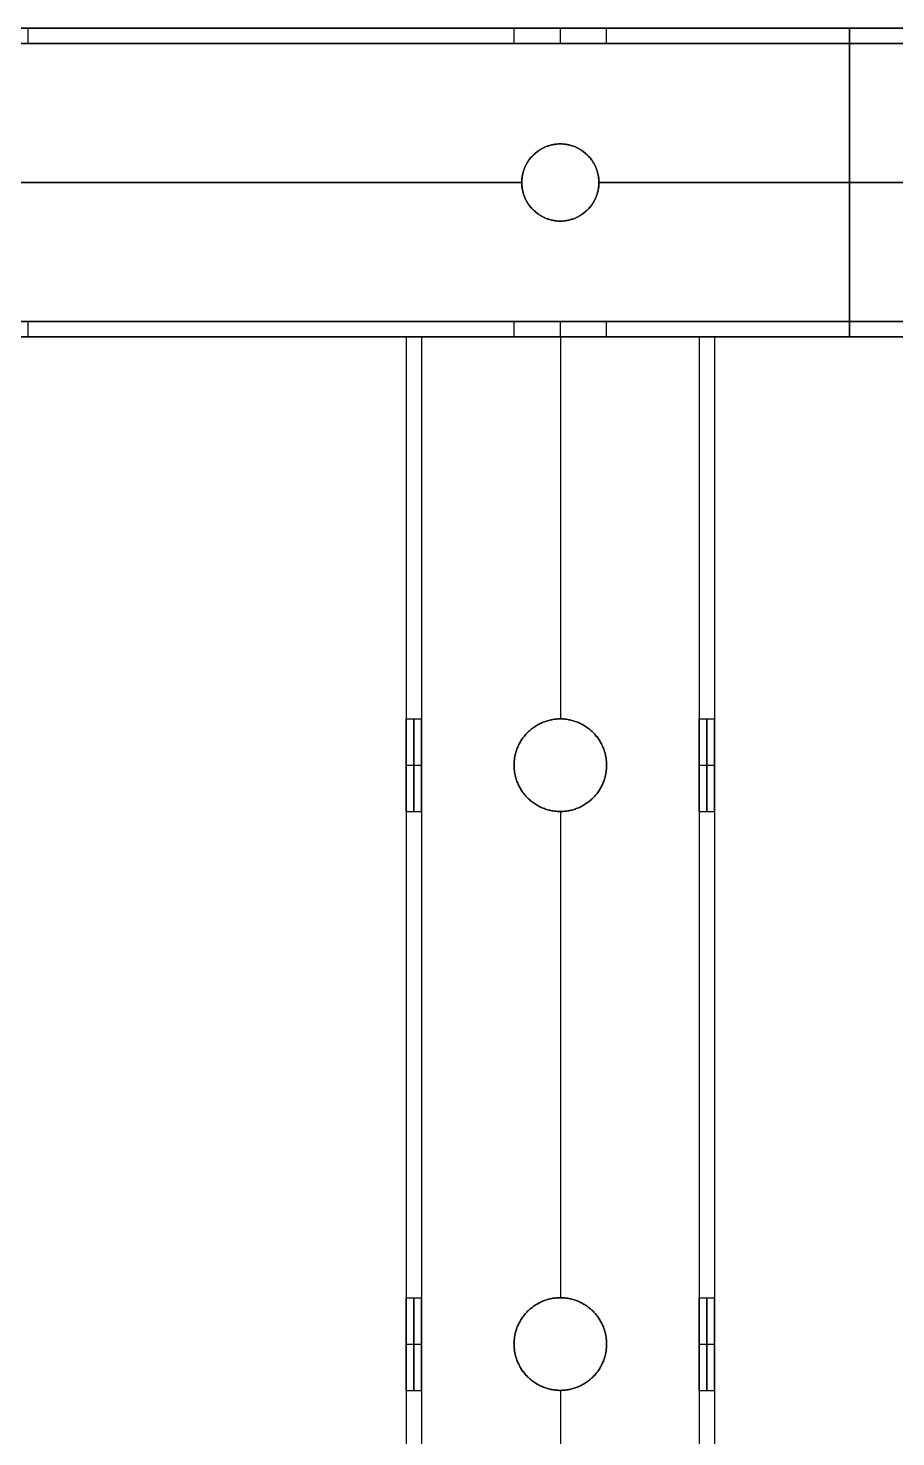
# Model space of a CAD drawing. Header units: millimetres. Extents: x -5956 to -4640, y -5088 to -3772.
# Drawn here: x -5404.6 to -5292.1, y -3954.4 to -3771.9 of the extents above; entities that cross this region are included whole.
import ezdxf

# ---------------------------------------------------------------- set-up
doc = ezdxf.new("R2010")
doc.units = ezdxf.units.MM
doc.header["$MEASUREMENT"] = 0
doc.layers.add('staal', color=5, linetype='Continuous', true_color=0x0000ff)

msp = doc.modelspace()

# ---------------------------------------------------------------- linework, layer by layer
at = {"layer": 'staal'}
for p, q in [((-5404.61, -3773.89, -404.81), (-5404.61, -3771.89, -404.81)), ((-5341.61, -3773.89, 1641.01), (-5341.61, -3771.89, 1641.01)), ((-5341.61, -3773.89, -404.81), (-5341.61, -3771.89, -404.81)), ((-5335.61, -3773.89, 1647.01), (-5335.61, -3771.89, 1647.01)), ((-5335.61, -3773.89, 1635.01), (-5335.61, -3771.89, 1635.01)), ((-5335.61, -3773.89, -398.81), (-5335.61, -3771.89, -398.81)), ((-5335.61, -3773.89, -410.81), (-5335.61, -3771.89, -410.81)), ((-5329.61, -3773.89, 1641.01), (-5329.61, -3771.89, 1641.01)), ((-5329.61, -3773.89, -404.81), (-5329.61, -3771.89, -404.81)), ((-5335.61, -3786.89, 1659.01), (-5335.61, -3786.89, 1661.01)), ((-5335.61, -3786.89, 1621.01), (-5335.61, -3786.89, 1623.01)), ((-5335.61, -3786.89, -386.81), (-5335.61, -3786.89, -384.81)), ((-5335.61, -3786.89, -424.81), (-5335.61, -3786.89, -422.81)), ((-5340.61, -3791.89, 1659.01), (-5340.61, -3791.89, 1661.01)), ((-5340.61, -3791.89, 1621.01), (-5340.61, -3791.89, 1623.01)), ((-5340.61, -3791.89, -386.81), (-5340.61, -3791.89, -384.81)), ((-5340.61, -3791.89, -424.81), (-5340.61, -3791.89, -422.81)), ((-5330.61, -3791.89, 1659.01), (-5330.61, -3791.89, 1661.01)), ((-5330.61, -3791.89, 1621.01), (-5330.61, -3791.89, 1623.01)), ((-5330.61, -3791.89, -386.81), (-5330.61, -3791.89, -384.81)), ((-5330.61, -3791.89, -424.81), (-5330.61, -3791.89, -422.81)), ((-5335.61, -3796.89, 1621.01), (-5335.61, -3796.89, 1623.01)), ((-5335.61, -3796.89, 1659.01), (-5335.61, -3796.89, 1661.01)), ((-5335.61, -3796.89, -424.81), (-5335.61, -3796.89, -422.81)), ((-5335.61, -3796.89, -386.81), (-5335.61, -3796.89, -384.81)), ((-5404.61, -3811.89, -404.81), (-5404.61, -3809.89, -404.81)), ((-5341.61, -3811.89, 1641.01), (-5341.61, -3809.89, 1641.01)), ((-5341.61, -3811.89, -404.81), (-5341.61, -3809.89, -404.81)), ((-5335.61, -3811.89, 1647.01), (-5335.61, -3809.89, 1647.01)), ((-5335.61, -3811.89, 1635.01), (-5335.61, -3809.89, 1635.01)), ((-5335.61, -3811.89, -398.81), (-5335.61, -3809.89, -398.81)), ((-5335.61, -3811.89, -410.81), (-5335.61, -3809.89, -410.81)), ((-5329.61, -3811.89, 1641.01), (-5329.61, -3809.89, 1641.01)), ((-5329.61, -3811.89, -404.81), (-5329.61, -3809.89, -404.81)), ((-5355.61, -3811.89, -404.81), (-5353.61, -3811.89, -404.81)), ((-5335.61, -3811.89, -384.81), (-5335.61, -3811.89, -386.81)), ((-5335.61, -3811.89, -422.81), (-5335.61, -3811.89, -424.81)), ((-5317.61, -3811.89, -404.81), (-5315.61, -3811.89, -404.81)), ((-5355.61, -3861.39, -404.81), (-5353.61, -3861.39, -404.81)), ((-5335.61, -3861.39, -422.81), (-5335.61, -3861.39, -424.81)), ((-5335.61, -3861.39, -384.81), (-5335.61, -3861.39, -386.81)), ((-5317.61, -3861.39, -404.81), (-5315.61, -3861.39, -404.81)), ((-5355.61, -3867.39, -398.81), (-5353.61, -3867.39, -398.81)), ((-5355.61, -3867.39, -410.81), (-5353.61, -3867.39, -410.81)), ((-5341.61, -3867.39, -422.81), (-5341.61, -3867.39, -424.81)), ((-5341.61, -3867.39, -384.81), (-5341.61, -3867.39, -386.81)), ((-5329.61, -3867.39, -422.81), (-5329.61, -3867.39, -424.81)), ((-5329.61, -3867.39, -384.81), (-5329.61, -3867.39, -386.81)), ((-5317.61, -3867.39, -398.81), (-5315.61, -3867.39, -398.81)), ((-5317.61, -3867.39, -410.81), (-5315.61, -3867.39, -410.81)), ((-5355.61, -3873.39, -404.81), (-5353.61, -3873.39, -404.81)), ((-5335.61, -3873.39, -422.81), (-5335.61, -3873.39, -424.81)), ((-5335.61, -3873.39, -384.81), (-5335.61, -3873.39, -386.81)), ((-5317.61, -3873.39, -404.81), (-5315.61, -3873.39, -404.81)), ((-5355.61, -3936.39, -404.81), (-5353.61, -3936.39, -404.81)), ((-5335.61, -3936.39, -422.81), (-5335.61, -3936.39, -424.81)), ((-5335.61, -3936.39, -384.81), (-5335.61, -3936.39, -386.81)), ((-5317.61, -3936.39, -404.81), (-5315.61, -3936.39, -404.81)), ((-5355.61, -3942.39, -398.81), (-5353.61, -3942.39, -398.81)), ((-5355.61, -3942.39, -410.81), (-5353.61, -3942.39, -410.81)), ((-5341.61, -3942.39, -422.81), (-5341.61, -3942.39, -424.81)), ((-5341.61, -3942.39, -384.81), (-5341.61, -3942.39, -386.81)), ((-5329.61, -3942.39, -422.81), (-5329.61, -3942.39, -424.81)), ((-5329.61, -3942.39, -384.81), (-5329.61, -3942.39, -386.81)), ((-5317.61, -3942.39, -398.81), (-5315.61, -3942.39, -398.81)), ((-5317.61, -3942.39, -410.81), (-5315.61, -3942.39, -410.81)), ((-5355.61, -3948.39, -404.81), (-5353.61, -3948.39, -404.81)), ((-5335.61, -3948.39, -422.81), (-5335.61, -3948.39, -424.81)), ((-5335.61, -3948.39, -384.81), (-5335.61, -3948.39, -386.81)), ((-5317.61, -3948.39, -404.81), (-5315.61, -3948.39, -404.81))]:
    msp.add_line(p, q, dxfattribs=at)
for points in [[(-4640.11, -5087.89), (-5956.11, -5087.89), (-5956.11, -3771.89), (-4640.11, -3771.89)], [(-4680.11, -5047.89), (-5916.11, -5047.89), (-5916.11, -3811.89), (-4680.11, -3811.89)]]:
    msp.add_lwpolyline(points, close=True, dxfattribs=at)
for centre in [(-5335.61, -3791.89, 1621.01), (-5335.61, -3791.89, 1660.01), (-5335.61, -3791.89, 1622.01), (-5335.61, -3791.89, -424.81), (-5335.61, -3791.89, -385.81), (-5335.61, -3791.89, -423.81)]:
    msp.add_circle(centre, 5, dxfattribs=at)
for points in [[(-4640.11, -3771.89, 1621.01), (-5298.11, -3771.89, 1621.01), (-5956.11, -3771.89, 1621.01)], [(-4640.11, -3771.89, 1661.01), (-5298.11, -3771.89, 1661.01), (-5956.11, -3771.89, 1661.01)], [(-5956.11, -3771.89, -424.81), (-5298.11, -3771.89, -424.81), (-4640.11, -3771.89, -424.81)], [(-5956.11, -3771.89, -384.81), (-5298.11, -3771.89, -384.81), (-4640.11, -3771.89, -384.81)], [(-5341.61, -3771.89, 1641.01), (-5373.11, -3771.89, 1641.01), (-5404.61, -3771.89, 1641.01)], [(-5404.61, -3771.89, -404.81), (-5373.11, -3771.89, -404.81), (-5341.61, -3771.89, -404.81)], [(-5266.61, -3771.89, 1641.01), (-5298.11, -3771.89, 1641.01), (-5329.61, -3771.89, 1641.01)], [(-5329.61, -3771.89, -404.81), (-5298.11, -3771.89, -404.81), (-5266.61, -3771.89, -404.81)], [(-5298.11, -3811.89, 1661.01), (-5298.11, -3791.89, 1661.01), (-5298.11, -3771.89, 1661.01)], [(-5298.11, -3771.89, 1661.01), (-5298.11, -3771.89, 1641.01), (-5298.11, -3771.89, 1621.01)], [(-5298.11, -3771.89, 1621.01), (-5298.11, -3791.89, 1621.01), (-5298.11, -3811.89, 1621.01)], [(-5298.11, -3811.89, -384.81), (-5298.11, -3791.89, -384.81), (-5298.11, -3771.89, -384.81)], [(-5298.11, -3771.89, -384.81), (-5298.11, -3771.89, -404.81), (-5298.11, -3771.89, -424.81)], [(-5298.11, -3771.89, -424.81), (-5298.11, -3791.89, -424.81), (-5298.11, -3811.89, -424.81)], [(-4642.11, -3773.89, 1659.01), (-5298.11, -3773.89, 1659.01), (-5954.11, -3773.89, 1659.01)], [(-4642.11, -3773.89, 1623.01), (-5298.11, -3773.89, 1623.01), (-5954.11, -3773.89, 1623.01)], [(-5954.11, -3773.89, -386.81), (-5298.11, -3773.89, -386.81), (-4642.11, -3773.89, -386.81)], [(-5954.11, -3773.89, -422.81), (-5298.11, -3773.89, -422.81), (-4642.11, -3773.89, -422.81)], [(-5341.61, -3773.89, 1641.01), (-5373.11, -3773.89, 1641.01), (-5404.61, -3773.89, 1641.01)], [(-5404.61, -3773.89, -404.81), (-5373.11, -3773.89, -404.81), (-5341.61, -3773.89, -404.81)], [(-5266.61, -3773.89, 1641.01), (-5298.11, -3773.89, 1641.01), (-5329.61, -3773.89, 1641.01)], [(-5329.61, -3773.89, -404.81), (-5298.11, -3773.89, -404.81), (-5266.61, -3773.89, -404.81)], [(-5298.11, -3773.89, 1623.01), (-5298.11, -3773.89, 1641.01), (-5298.11, -3773.89, 1659.01)], [(-5298.11, -3773.89, 1659.01), (-5298.11, -3791.89, 1659.01), (-5298.11, -3809.89, 1659.01)], [(-5298.11, -3809.89, 1623.01), (-5298.11, -3791.89, 1623.01), (-5298.11, -3773.89, 1623.01)], [(-5298.11, -3773.89, -422.81), (-5298.11, -3773.89, -404.81), (-5298.11, -3773.89, -386.81)], [(-5298.11, -3773.89, -386.81), (-5298.11, -3791.89, -386.81), (-5298.11, -3809.89, -386.81)], [(-5298.11, -3809.89, -422.81), (-5298.11, -3791.89, -422.81), (-5298.11, -3773.89, -422.81)], [(-5340.61, -3791.89, 1661.01), (-5373.11, -3791.89, 1661.01), (-5405.61, -3791.89, 1661.01)], [(-5340.61, -3791.89, 1659.01), (-5373.11, -3791.89, 1659.01), (-5405.61, -3791.89, 1659.01)], [(-5340.61, -3791.89, 1623.01), (-5373.11, -3791.89, 1623.01), (-5405.61, -3791.89, 1623.01)], [(-5340.61, -3791.89, 1621.01), (-5373.11, -3791.89, 1621.01), (-5405.61, -3791.89, 1621.01)], [(-5405.61, -3791.89, -384.81), (-5373.11, -3791.89, -384.81), (-5340.61, -3791.89, -384.81)], [(-5405.61, -3791.89, -386.81), (-5373.11, -3791.89, -386.81), (-5340.61, -3791.89, -386.81)], [(-5405.61, -3791.89, -422.81), (-5373.11, -3791.89, -422.81), (-5340.61, -3791.89, -422.81)], [(-5405.61, -3791.89, -424.81), (-5373.11, -3791.89, -424.81), (-5340.61, -3791.89, -424.81)], [(-5265.61, -3791.89, 1661.01), (-5298.11, -3791.89, 1661.01), (-5330.61, -3791.89, 1661.01)], [(-5265.61, -3791.89, 1659.01), (-5298.11, -3791.89, 1659.01), (-5330.61, -3791.89, 1659.01)], [(-5265.61, -3791.89, 1623.01), (-5298.11, -3791.89, 1623.01), (-5330.61, -3791.89, 1623.01)], [(-5265.61, -3791.89, 1621.01), (-5298.11, -3791.89, 1621.01), (-5330.61, -3791.89, 1621.01)], [(-5330.61, -3791.89, -384.81), (-5298.11, -3791.89, -384.81), (-5265.61, -3791.89, -384.81)], [(-5330.61, -3791.89, -386.81), (-5298.11, -3791.89, -386.81), (-5265.61, -3791.89, -386.81)], [(-5330.61, -3791.89, -422.81), (-5298.11, -3791.89, -422.81), (-5265.61, -3791.89, -422.81)], [(-5330.61, -3791.89, -424.81), (-5298.11, -3791.89, -424.81), (-5265.61, -3791.89, -424.81)], [(-4678.11, -3809.89, 1659.01), (-5298.11, -3809.89, 1659.01), (-5918.11, -3809.89, 1659.01)], [(-4678.11, -3809.89, 1623.01), (-5298.11, -3809.89, 1623.01), (-5918.11, -3809.89, 1623.01)], [(-5918.11, -3809.89, -386.81), (-5298.11, -3809.89, -386.81), (-4678.11, -3809.89, -386.81)], [(-5918.11, -3809.89, -422.81), (-5298.11, -3809.89, -422.81), (-4678.11, -3809.89, -422.81)], [(-5341.61, -3809.89, 1641.01), (-5373.11, -3809.89, 1641.01), (-5404.61, -3809.89, 1641.01)], [(-5404.61, -3809.89, -404.81), (-5373.11, -3809.89, -404.81), (-5341.61, -3809.89, -404.81)], [(-5266.61, -3809.89, 1641.01), (-5298.11, -3809.89, 1641.01), (-5329.61, -3809.89, 1641.01)], [(-5329.61, -3809.89, -404.81), (-5298.11, -3809.89, -404.81), (-5266.61, -3809.89, -404.81)], [(-5298.11, -3809.89, 1659.01), (-5298.11, -3809.89, 1641.01), (-5298.11, -3809.89, 1623.01)], [(-5298.11, -3809.89, -386.81), (-5298.11, -3809.89, -404.81), (-5298.11, -3809.89, -422.81)], [(-4680.11, -3811.89, 1621.01), (-5298.11, -3811.89, 1621.01), (-5916.11, -3811.89, 1621.01)], [(-4680.11, -3811.89, 1661.01), (-5298.11, -3811.89, 1661.01), (-5916.11, -3811.89, 1661.01)], [(-5916.11, -3811.89, -424.81), (-5298.11, -3811.89, -424.81), (-4680.11, -3811.89, -424.81)], [(-5916.11, -3811.89, -384.81), (-5298.11, -3811.89, -384.81), (-4680.11, -3811.89, -384.81)], [(-5341.61, -3811.89, 1641.01), (-5373.11, -3811.89, 1641.01), (-5404.61, -3811.89, 1641.01)], [(-5404.61, -3811.89, -404.81), (-5373.11, -3811.89, -404.81), (-5341.61, -3811.89, -404.81)], [(-5355.61, -3811.89, -424.81), (-5335.61, -3811.89, -424.81), (-5315.61, -3811.89, -424.81)], [(-5355.61, -3811.89, -424.81), (-5355.61, -4129.64, -424.81), (-5355.61, -4447.39, -424.81)], [(-5315.61, -3811.89, -384.81), (-5335.61, -3811.89, -384.81), (-5355.61, -3811.89, -384.81)], [(-5355.61, -3811.89, -384.81), (-5355.61, -4129.64, -384.81), (-5355.61, -4447.39, -384.81)], [(-5355.61, -3811.89, -384.81), (-5355.61, -3811.89, -404.81), (-5355.61, -3811.89, -424.81)], [(-5355.61, -3811.89, -404.81), (-5355.61, -3836.64, -404.81), (-5355.61, -3861.39, -404.81)], [(-5317.61, -3811.89, -422.81), (-5335.61, -3811.89, -422.81), (-5353.61, -3811.89, -422.81)], [(-5353.61, -3811.89, -422.81), (-5353.61, -4129.64, -422.81), (-5353.61, -4447.39, -422.81)], [(-5353.61, -3811.89, -422.81), (-5353.61, -3811.89, -404.81), (-5353.61, -3811.89, -386.81)], [(-5353.61, -3811.89, -386.81), (-5353.61, -4129.64, -386.81), (-5353.61, -4447.39, -386.81)], [(-5353.61, -3811.89, -386.81), (-5335.61, -3811.89, -386.81), (-5317.61, -3811.89, -386.81)], [(-5353.61, -3811.89, -404.81), (-5353.61, -3836.64, -404.81), (-5353.61, -3861.39, -404.81)], [(-5335.61, -3811.89, -424.81), (-5335.61, -3836.64, -424.81), (-5335.61, -3861.39, -424.81)], [(-5335.61, -3811.89, -384.81), (-5335.61, -3836.64, -384.81), (-5335.61, -3861.39, -384.81)], [(-5335.61, -3811.89, -422.81), (-5335.61, -3836.64, -422.81), (-5335.61, -3861.39, -422.81)], [(-5335.61, -3811.89, -386.81), (-5335.61, -3836.64, -386.81), (-5335.61, -3861.39, -386.81)], [(-5266.61, -3811.89, 1641.01), (-5298.11, -3811.89, 1641.01), (-5329.61, -3811.89, 1641.01)], [(-5329.61, -3811.89, -404.81), (-5298.11, -3811.89, -404.81), (-5266.61, -3811.89, -404.81)], [(-5317.61, -3811.89, -386.81), (-5317.61, -3811.89, -404.81), (-5317.61, -3811.89, -422.81)], [(-5317.61, -3811.89, -422.81), (-5317.61, -4129.64, -422.81), (-5317.61, -4447.39, -422.81)], [(-5317.61, -3811.89, -386.81), (-5317.61, -4129.64, -386.81), (-5317.61, -4447.39, -386.81)], [(-5317.61, -3811.89, -404.81), (-5317.61, -3836.64, -404.81), (-5317.61, -3861.39, -404.81)], [(-5315.61, -3811.89, -424.81), (-5315.61, -4129.64, -424.81), (-5315.61, -4447.39, -424.81)], [(-5315.61, -3811.89, -424.81), (-5315.61, -3811.89, -404.81), (-5315.61, -3811.89, -384.81)], [(-5315.61, -3811.89, -384.81), (-5315.61, -4129.64, -384.81), (-5315.61, -4447.39, -384.81)], [(-5315.61, -3811.89, -404.81), (-5315.61, -3836.64, -404.81), (-5315.61, -3861.39, -404.81)], [(-5298.11, -3811.89, 1621.01), (-5298.11, -3811.89, 1641.01), (-5298.11, -3811.89, 1661.01)], [(-5298.11, -3811.89, -424.81), (-5298.11, -3811.89, -404.81), (-5298.11, -3811.89, -384.81)], [(-5355.61, -3873.39, -404.81), (-5355.61, -3904.89, -404.81), (-5355.61, -3936.39, -404.81)], [(-5353.61, -3873.39, -404.81), (-5353.61, -3904.89, -404.81), (-5353.61, -3936.39, -404.81)], [(-5335.61, -3873.39, -424.81), (-5335.61, -3904.89, -424.81), (-5335.61, -3936.39, -424.81)], [(-5335.61, -3873.39, -384.81), (-5335.61, -3904.89, -384.81), (-5335.61, -3936.39, -384.81)], [(-5335.61, -3873.39, -422.81), (-5335.61, -3904.89, -422.81), (-5335.61, -3936.39, -422.81)], [(-5335.61, -3873.39, -386.81), (-5335.61, -3904.89, -386.81), (-5335.61, -3936.39, -386.81)], [(-5317.61, -3873.39, -404.81), (-5317.61, -3904.89, -404.81), (-5317.61, -3936.39, -404.81)], [(-5315.61, -3873.39, -404.81), (-5315.61, -3904.89, -404.81), (-5315.61, -3936.39, -404.81)], [(-5355.61, -3948.39, -404.81), (-5355.61, -3979.89, -404.81), (-5355.61, -4011.39, -404.81)], [(-5353.61, -3948.39, -404.81), (-5353.61, -3979.89, -404.81), (-5353.61, -4011.39, -404.81)], [(-5335.61, -3948.39, -424.81), (-5335.61, -3979.89, -424.81), (-5335.61, -4011.39, -424.81)], [(-5335.61, -3948.39, -384.81), (-5335.61, -3979.89, -384.81), (-5335.61, -4011.39, -384.81)], [(-5335.61, -3948.39, -422.81), (-5335.61, -3979.89, -422.81), (-5335.61, -4011.39, -422.81)], [(-5335.61, -3948.39, -386.81), (-5335.61, -3979.89, -386.81), (-5335.61, -4011.39, -386.81)], [(-5317.61, -3948.39, -404.81), (-5317.61, -3979.89, -404.81), (-5317.61, -4011.39, -404.81)], [(-5315.61, -3948.39, -404.81), (-5315.61, -3979.89, -404.81), (-5315.61, -4011.39, -404.81)]]:
    msp.add_open_spline(points, degree=2, dxfattribs=at)
for points, weights, knots in [([(-5410.61, -3771.89, -398.81), (-5404.61, -3771.89, -398.81), (-5404.61, -3771.89, -404.81), (-5404.61, -3771.89, -410.81), (-5410.61, -3771.89, -410.81), (-5416.61, -3771.89, -410.81), (-5416.61, -3771.89, -404.81), (-5416.61, -3771.89, -398.81), (-5410.61, -3771.89, -398.81)], [1, 0.707106781187, 1, 0.707106781187, 1, 0.707106781187, 1, 0.707106781187, 1], [-31.415927, -31.415927, -31.415927, -23.561945, -23.561945, -15.707963, -15.707963, -7.853982, -7.853982, 0, 0, 0]), ([(-5335.61, -3771.89, 1647.01), (-5341.61, -3771.89, 1647.01), (-5341.61, -3771.89, 1641.01), (-5341.61, -3771.89, 1635.01), (-5335.61, -3771.89, 1635.01), (-5329.61, -3771.89, 1635.01), (-5329.61, -3771.89, 1641.01), (-5329.61, -3771.89, 1647.01), (-5335.61, -3771.89, 1647.01)], [1, 0.707106781187, 1, 0.707106781187, 1, 0.707106781187, 1, 0.707106781187, 1], [-31.415927, -31.415927, -31.415927, -23.561945, -23.561945, -15.707963, -15.707963, -7.853982, -7.853982, 0, 0, 0]), ([(-5335.61, -3771.89, -398.81), (-5329.61, -3771.89, -398.81), (-5329.61, -3771.89, -404.81), (-5329.61, -3771.89, -410.81), (-5335.61, -3771.89, -410.81), (-5341.61, -3771.89, -410.81), (-5341.61, -3771.89, -404.81), (-5341.61, -3771.89, -398.81), (-5335.61, -3771.89, -398.81)], [1, 0.707106781187, 1, 0.707106781187, 1, 0.707106781187, 1, 0.707106781187, 1], [-31.415927, -31.415927, -31.415927, -23.561945, -23.561945, -15.707963, -15.707963, -7.853982, -7.853982, 0, 0, 0]), ([(-5410.61, -3773.89, -398.81), (-5416.61, -3773.89, -398.81), (-5416.61, -3773.89, -404.81), (-5416.61, -3773.89, -410.81), (-5410.61, -3773.89, -410.81), (-5404.61, -3773.89, -410.81), (-5404.61, -3773.89, -404.81), (-5404.61, -3773.89, -398.81), (-5410.61, -3773.89, -398.81)], [1, 0.707106781187, 1, 0.707106781187, 1, 0.707106781187, 1, 0.707106781187, 1], [0, 0, 0, 7.853982, 7.853982, 15.707963, 15.707963, 23.561945, 23.561945, 31.415927, 31.415927, 31.415927]), ([(-5335.61, -3773.89, 1647.01), (-5329.61, -3773.89, 1647.01), (-5329.61, -3773.89, 1641.01), (-5329.61, -3773.89, 1635.01), (-5335.61, -3773.89, 1635.01), (-5341.61, -3773.89, 1635.01), (-5341.61, -3773.89, 1641.01), (-5341.61, -3773.89, 1647.01), (-5335.61, -3773.89, 1647.01)], [1, 0.707106781187, 1, 0.707106781187, 1, 0.707106781187, 1, 0.707106781187, 1], [0, 0, 0, 7.853982, 7.853982, 15.707963, 15.707963, 23.561945, 23.561945, 31.415927, 31.415927, 31.415927]), ([(-5335.61, -3773.89, -398.81), (-5341.61, -3773.89, -398.81), (-5341.61, -3773.89, -404.81), (-5341.61, -3773.89, -410.81), (-5335.61, -3773.89, -410.81), (-5329.61, -3773.89, -410.81), (-5329.61, -3773.89, -404.81), (-5329.61, -3773.89, -398.81), (-5335.61, -3773.89, -398.81)], [1, 0.707106781187, 1, 0.707106781187, 1, 0.707106781187, 1, 0.707106781187, 1], [0, 0, 0, 7.853982, 7.853982, 15.707963, 15.707963, 23.561945, 23.561945, 31.415927, 31.415927, 31.415927]), ([(-5335.61, -3796.89, 1661.01), (-5340.61, -3796.89, 1661.01), (-5340.61, -3791.89, 1661.01), (-5340.61, -3786.89, 1661.01), (-5335.61, -3786.89, 1661.01), (-5330.61, -3786.89, 1661.01), (-5330.61, -3791.89, 1661.01), (-5330.61, -3796.89, 1661.01), (-5335.61, -3796.89, 1661.01)], [1, 0.707106781187, 1, 0.707106781187, 1, 0.707106781187, 1, 0.707106781187, 1], [-31.415927, -31.415927, -31.415927, -23.561945, -23.561945, -15.707963, -15.707963, -7.853982, -7.853982, 0, 0, 0]), ([(-5335.61, -3796.89, 1659.01), (-5330.61, -3796.89, 1659.01), (-5330.61, -3791.89, 1659.01), (-5330.61, -3786.89, 1659.01), (-5335.61, -3786.89, 1659.01), (-5340.61, -3786.89, 1659.01), (-5340.61, -3791.89, 1659.01), (-5340.61, -3796.89, 1659.01), (-5335.61, -3796.89, 1659.01)], [1, 0.707106781187, 1, 0.707106781187, 1, 0.707106781187, 1, 0.707106781187, 1], [0, 0, 0, 7.853982, 7.853982, 15.707963, 15.707963, 23.561945, 23.561945, 31.415927, 31.415927, 31.415927]), ([(-5335.61, -3796.89, 1623.01), (-5340.61, -3796.89, 1623.01), (-5340.61, -3791.89, 1623.01), (-5340.61, -3786.89, 1623.01), (-5335.61, -3786.89, 1623.01), (-5330.61, -3786.89, 1623.01), (-5330.61, -3791.89, 1623.01), (-5330.61, -3796.89, 1623.01), (-5335.61, -3796.89, 1623.01)], [1, 0.707106781187, 1, 0.707106781187, 1, 0.707106781187, 1, 0.707106781187, 1], [-31.415927, -31.415927, -31.415927, -23.561945, -23.561945, -15.707963, -15.707963, -7.853982, -7.853982, 0, 0, 0]), ([(-5335.61, -3796.89, -384.81), (-5330.61, -3796.89, -384.81), (-5330.61, -3791.89, -384.81), (-5330.61, -3786.89, -384.81), (-5335.61, -3786.89, -384.81), (-5340.61, -3786.89, -384.81), (-5340.61, -3791.89, -384.81), (-5340.61, -3796.89, -384.81), (-5335.61, -3796.89, -384.81)], [1, 0.707106781187, 1, 0.707106781187, 1, 0.707106781187, 1, 0.707106781187, 1], [-31.415927, -31.415927, -31.415927, -23.561945, -23.561945, -15.707963, -15.707963, -7.853982, -7.853982, 0, 0, 0]), ([(-5335.61, -3796.89, -386.81), (-5340.61, -3796.89, -386.81), (-5340.61, -3791.89, -386.81), (-5340.61, -3786.89, -386.81), (-5335.61, -3786.89, -386.81), (-5330.61, -3786.89, -386.81), (-5330.61, -3791.89, -386.81), (-5330.61, -3796.89, -386.81), (-5335.61, -3796.89, -386.81)], [1, 0.707106781187, 1, 0.707106781187, 1, 0.707106781187, 1, 0.707106781187, 1], [0, 0, 0, 7.853982, 7.853982, 15.707963, 15.707963, 23.561945, 23.561945, 31.415927, 31.415927, 31.415927]), ([(-5335.61, -3796.89, -422.81), (-5330.61, -3796.89, -422.81), (-5330.61, -3791.89, -422.81), (-5330.61, -3786.89, -422.81), (-5335.61, -3786.89, -422.81), (-5340.61, -3786.89, -422.81), (-5340.61, -3791.89, -422.81), (-5340.61, -3796.89, -422.81), (-5335.61, -3796.89, -422.81)], [1, 0.707106781187, 1, 0.707106781187, 1, 0.707106781187, 1, 0.707106781187, 1], [-31.415927, -31.415927, -31.415927, -23.561945, -23.561945, -15.707963, -15.707963, -7.853982, -7.853982, 0, 0, 0]), ([(-5410.61, -3809.89, -398.81), (-5404.61, -3809.89, -398.81), (-5404.61, -3809.89, -404.81), (-5404.61, -3809.89, -410.81), (-5410.61, -3809.89, -410.81), (-5416.61, -3809.89, -410.81), (-5416.61, -3809.89, -404.81), (-5416.61, -3809.89, -398.81), (-5410.61, -3809.89, -398.81)], [1, 0.707106781187, 1, 0.707106781187, 1, 0.707106781187, 1, 0.707106781187, 1], [-31.415927, -31.415927, -31.415927, -23.561945, -23.561945, -15.707963, -15.707963, -7.853982, -7.853982, 0, 0, 0]), ([(-5335.61, -3809.89, 1647.01), (-5341.61, -3809.89, 1647.01), (-5341.61, -3809.89, 1641.01), (-5341.61, -3809.89, 1635.01), (-5335.61, -3809.89, 1635.01), (-5329.61, -3809.89, 1635.01), (-5329.61, -3809.89, 1641.01), (-5329.61, -3809.89, 1647.01), (-5335.61, -3809.89, 1647.01)], [1, 0.707106781187, 1, 0.707106781187, 1, 0.707106781187, 1, 0.707106781187, 1], [-31.415927, -31.415927, -31.415927, -23.561945, -23.561945, -15.707963, -15.707963, -7.853982, -7.853982, 0, 0, 0]), ([(-5335.61, -3809.89, -398.81), (-5329.61, -3809.89, -398.81), (-5329.61, -3809.89, -404.81), (-5329.61, -3809.89, -410.81), (-5335.61, -3809.89, -410.81), (-5341.61, -3809.89, -410.81), (-5341.61, -3809.89, -404.81), (-5341.61, -3809.89, -398.81), (-5335.61, -3809.89, -398.81)], [1, 0.707106781187, 1, 0.707106781187, 1, 0.707106781187, 1, 0.707106781187, 1], [-31.415927, -31.415927, -31.415927, -23.561945, -23.561945, -15.707963, -15.707963, -7.853982, -7.853982, 0, 0, 0]), ([(-5410.61, -3811.89, -398.81), (-5416.61, -3811.89, -398.81), (-5416.61, -3811.89, -404.81), (-5416.61, -3811.89, -410.81), (-5410.61, -3811.89, -410.81), (-5404.61, -3811.89, -410.81), (-5404.61, -3811.89, -404.81), (-5404.61, -3811.89, -398.81), (-5410.61, -3811.89, -398.81)], [1, 0.707106781187, 1, 0.707106781187, 1, 0.707106781187, 1, 0.707106781187, 1], [0, 0, 0, 7.853982, 7.853982, 15.707963, 15.707963, 23.561945, 23.561945, 31.415927, 31.415927, 31.415927]), ([(-5335.61, -3811.89, 1647.01), (-5329.61, -3811.89, 1647.01), (-5329.61, -3811.89, 1641.01), (-5329.61, -3811.89, 1635.01), (-5335.61, -3811.89, 1635.01), (-5341.61, -3811.89, 1635.01), (-5341.61, -3811.89, 1641.01), (-5341.61, -3811.89, 1647.01), (-5335.61, -3811.89, 1647.01)], [1, 0.707106781187, 1, 0.707106781187, 1, 0.707106781187, 1, 0.707106781187, 1], [0, 0, 0, 7.853982, 7.853982, 15.707963, 15.707963, 23.561945, 23.561945, 31.415927, 31.415927, 31.415927]), ([(-5335.61, -3811.89, -398.81), (-5341.61, -3811.89, -398.81), (-5341.61, -3811.89, -404.81), (-5341.61, -3811.89, -410.81), (-5335.61, -3811.89, -410.81), (-5329.61, -3811.89, -410.81), (-5329.61, -3811.89, -404.81), (-5329.61, -3811.89, -398.81), (-5335.61, -3811.89, -398.81)], [1, 0.707106781187, 1, 0.707106781187, 1, 0.707106781187, 1, 0.707106781187, 1], [0, 0, 0, 7.853982, 7.853982, 15.707963, 15.707963, 23.561945, 23.561945, 31.415927, 31.415927, 31.415927]), ([(-5355.61, -3867.39, -398.81), (-5355.61, -3873.39, -398.81), (-5355.61, -3873.39, -404.81), (-5355.61, -3873.39, -410.81), (-5355.61, -3867.39, -410.81), (-5355.61, -3861.39, -410.81), (-5355.61, -3861.39, -404.81), (-5355.61, -3861.39, -398.81), (-5355.61, -3867.39, -398.81)], [1, 0.707106781187, 1, 0.707106781187, 1, 0.707106781187, 1, 0.707106781187, 1], [0, 0, 0, 7.853982, 7.853982, 15.707963, 15.707963, 23.561945, 23.561945, 31.415927, 31.415927, 31.415927]), ([(-5354.61, -3867.39, -398.81), (-5354.61, -3873.39, -398.81), (-5354.61, -3873.39, -404.81), (-5354.61, -3873.39, -410.81), (-5354.61, -3867.39, -410.81), (-5354.61, -3861.39, -410.81), (-5354.61, -3861.39, -404.81), (-5354.61, -3861.39, -398.81), (-5354.61, -3867.39, -398.81)], [1, 0.707106781187, 1, 0.707106781187, 1, 0.707106781187, 1, 0.707106781187, 1], [0, 0, 0, 7.853982, 7.853982, 15.707963, 15.707963, 23.561945, 23.561945, 31.415927, 31.415927, 31.415927]), ([(-5353.61, -3867.39, -398.81), (-5353.61, -3861.39, -398.81), (-5353.61, -3861.39, -404.81), (-5353.61, -3861.39, -410.81), (-5353.61, -3867.39, -410.81), (-5353.61, -3873.39, -410.81), (-5353.61, -3873.39, -404.81), (-5353.61, -3873.39, -398.81), (-5353.61, -3867.39, -398.81)], [1, 0.707106781187, 1, 0.707106781187, 1, 0.707106781187, 1, 0.707106781187, 1], [-31.415927, -31.415927, -31.415927, -23.561945, -23.561945, -15.707963, -15.707963, -7.853982, -7.853982, 0, 0, 0]), ([(-5329.61, -3867.39, -424.81), (-5329.61, -3861.39, -424.81), (-5335.61, -3861.39, -424.81), (-5341.61, -3861.39, -424.81), (-5341.61, -3867.39, -424.81), (-5341.61, -3873.39, -424.81), (-5335.61, -3873.39, -424.81), (-5329.61, -3873.39, -424.81), (-5329.61, -3867.39, -424.81)], [1, 0.707106781187, 1, 0.707106781187, 1, 0.707106781187, 1, 0.707106781187, 1], [-31.415927, -31.415927, -31.415927, -23.561945, -23.561945, -15.707963, -15.707963, -7.853982, -7.853982, 0, 0, 0]), ([(-5329.61, -3867.39, -384.81), (-5329.61, -3873.39, -384.81), (-5335.61, -3873.39, -384.81), (-5341.61, -3873.39, -384.81), (-5341.61, -3867.39, -384.81), (-5341.61, -3861.39, -384.81), (-5335.61, -3861.39, -384.81), (-5329.61, -3861.39, -384.81), (-5329.61, -3867.39, -384.81)], [1, 0.707106781187, 1, 0.707106781187, 1, 0.707106781187, 1, 0.707106781187, 1], [0, 0, 0, 7.853982, 7.853982, 15.707963, 15.707963, 23.561945, 23.561945, 31.415927, 31.415927, 31.415927]), ([(-5329.61, -3867.39, -422.81), (-5329.61, -3873.39, -422.81), (-5335.61, -3873.39, -422.81), (-5341.61, -3873.39, -422.81), (-5341.61, -3867.39, -422.81), (-5341.61, -3861.39, -422.81), (-5335.61, -3861.39, -422.81), (-5329.61, -3861.39, -422.81), (-5329.61, -3867.39, -422.81)], [1, 0.707106781187, 1, 0.707106781187, 1, 0.707106781187, 1, 0.707106781187, 1], [0, 0, 0, 7.853982, 7.853982, 15.707963, 15.707963, 23.561945, 23.561945, 31.415927, 31.415927, 31.415927]), ([(-5329.61, -3867.39, -386.81), (-5329.61, -3861.39, -386.81), (-5335.61, -3861.39, -386.81), (-5341.61, -3861.39, -386.81), (-5341.61, -3867.39, -386.81), (-5341.61, -3873.39, -386.81), (-5335.61, -3873.39, -386.81), (-5329.61, -3873.39, -386.81), (-5329.61, -3867.39, -386.81)], [1, 0.707106781187, 1, 0.707106781187, 1, 0.707106781187, 1, 0.707106781187, 1], [-31.415927, -31.415927, -31.415927, -23.561945, -23.561945, -15.707963, -15.707963, -7.853982, -7.853982, 0, 0, 0]), ([(-5329.61, -3867.39, -423.81), (-5329.61, -3873.39, -423.81), (-5335.61, -3873.39, -423.81), (-5341.61, -3873.39, -423.81), (-5341.61, -3867.39, -423.81), (-5341.61, -3861.39, -423.81), (-5335.61, -3861.39, -423.81), (-5329.61, -3861.39, -423.81), (-5329.61, -3867.39, -423.81)], [1, 0.707106781187, 1, 0.707106781187, 1, 0.707106781187, 1, 0.707106781187, 1], [0, 0, 0, 7.853982, 7.853982, 15.707963, 15.707963, 23.561945, 23.561945, 31.415927, 31.415927, 31.415927]), ([(-5329.61, -3867.39, -385.81), (-5329.61, -3873.39, -385.81), (-5335.61, -3873.39, -385.81), (-5341.61, -3873.39, -385.81), (-5341.61, -3867.39, -385.81), (-5341.61, -3861.39, -385.81), (-5335.61, -3861.39, -385.81), (-5329.61, -3861.39, -385.81), (-5329.61, -3867.39, -385.81)], [1, 0.707106781187, 1, 0.707106781187, 1, 0.707106781187, 1, 0.707106781187, 1], [0, 0, 0, 7.853982, 7.853982, 15.707963, 15.707963, 23.561945, 23.561945, 31.415927, 31.415927, 31.415927]), ([(-5317.61, -3867.39, -398.81), (-5317.61, -3873.39, -398.81), (-5317.61, -3873.39, -404.81), (-5317.61, -3873.39, -410.81), (-5317.61, -3867.39, -410.81), (-5317.61, -3861.39, -410.81), (-5317.61, -3861.39, -404.81), (-5317.61, -3861.39, -398.81), (-5317.61, -3867.39, -398.81)], [0.999999860338, 0.707106851018, 1, 0.707106781187, 1, 0.707106781187, 1, 0.707106851018, 0.999999860338], [0, 0, 0, 7.853981, 7.853981, 15.707963, 15.707963, 23.561946, 23.561946, 31.415927, 31.415927, 31.415927]), ([(-5316.61, -3867.39, -398.81), (-5316.61, -3873.39, -398.81), (-5316.61, -3873.39, -404.81), (-5316.61, -3873.39, -410.81), (-5316.61, -3867.39, -410.81), (-5316.61, -3861.39, -410.81), (-5316.61, -3861.39, -404.81), (-5316.61, -3861.39, -398.81), (-5316.61, -3867.39, -398.81)], [1, 0.707106781187, 1, 0.707106781187, 1, 0.707106781187, 1, 0.707106781187, 1], [0, 0, 0, 7.853982, 7.853982, 15.707963, 15.707963, 23.561945, 23.561945, 31.415927, 31.415927, 31.415927]), ([(-5315.61, -3867.39, -398.81), (-5315.61, -3861.39, -398.81), (-5315.61, -3861.39, -404.81), (-5315.61, -3861.39, -410.81), (-5315.61, -3867.39, -410.81), (-5315.61, -3873.39, -410.81), (-5315.61, -3873.39, -404.81), (-5315.61, -3873.39, -398.81), (-5315.61, -3867.39, -398.81)], [1, 0.707106781187, 1, 0.707106781187, 1, 0.707106781187, 1, 0.707106781187, 1], [-31.415927, -31.415927, -31.415927, -23.561945, -23.561945, -15.707963, -15.707963, -7.853982, -7.853982, 0, 0, 0]), ([(-5355.61, -3942.39, -398.81), (-5355.61, -3948.39, -398.81), (-5355.61, -3948.39, -404.81), (-5355.61, -3948.39, -410.81), (-5355.61, -3942.39, -410.81), (-5355.61, -3936.39, -410.81), (-5355.61, -3936.39, -404.81), (-5355.61, -3936.39, -398.81), (-5355.61, -3942.39, -398.81)], [1, 0.707106781187, 1, 0.707106781187, 1, 0.707106781187, 1, 0.707106781187, 1], [0, 0, 0, 7.853982, 7.853982, 15.707963, 15.707963, 23.561945, 23.561945, 31.415927, 31.415927, 31.415927]), ([(-5354.61, -3942.39, -398.81), (-5354.61, -3948.39, -398.81), (-5354.61, -3948.39, -404.81), (-5354.61, -3948.39, -410.81), (-5354.61, -3942.39, -410.81), (-5354.61, -3936.39, -410.81), (-5354.61, -3936.39, -404.81), (-5354.61, -3936.39, -398.81), (-5354.61, -3942.39, -398.81)], [1, 0.707106781187, 1, 0.707106781187, 1, 0.707106781187, 1, 0.707106781187, 1], [0, 0, 0, 7.853982, 7.853982, 15.707963, 15.707963, 23.561945, 23.561945, 31.415927, 31.415927, 31.415927]), ([(-5353.61, -3942.39, -398.81), (-5353.61, -3936.39, -398.81), (-5353.61, -3936.39, -404.81), (-5353.61, -3936.39, -410.81), (-5353.61, -3942.39, -410.81), (-5353.61, -3948.39, -410.81), (-5353.61, -3948.39, -404.81), (-5353.61, -3948.39, -398.81), (-5353.61, -3942.39, -398.81)], [1, 0.707106781187, 1, 0.707106781187, 1, 0.707106781187, 1, 0.707106781187, 1], [-31.415927, -31.415927, -31.415927, -23.561945, -23.561945, -15.707963, -15.707963, -7.853982, -7.853982, 0, 0, 0]), ([(-5329.61, -3942.39, -424.81), (-5329.61, -3936.39, -424.81), (-5335.61, -3936.39, -424.81), (-5341.61, -3936.39, -424.81), (-5341.61, -3942.39, -424.81), (-5341.61, -3948.39, -424.81), (-5335.61, -3948.39, -424.81), (-5329.61, -3948.39, -424.81), (-5329.61, -3942.39, -424.81)], [1, 0.707106781187, 1, 0.707106781187, 1, 0.707106781187, 1, 0.707106781187, 1], [-31.415927, -31.415927, -31.415927, -23.561945, -23.561945, -15.707963, -15.707963, -7.853982, -7.853982, 0, 0, 0]), ([(-5329.61, -3942.39, -384.81), (-5329.61, -3948.39, -384.81), (-5335.61, -3948.39, -384.81), (-5341.61, -3948.39, -384.81), (-5341.61, -3942.39, -384.81), (-5341.61, -3936.39, -384.81), (-5335.61, -3936.39, -384.81), (-5329.61, -3936.39, -384.81), (-5329.61, -3942.39, -384.81)], [1, 0.707106781187, 1, 0.707106781187, 1, 0.707106781187, 1, 0.707106781187, 1], [0, 0, 0, 7.853982, 7.853982, 15.707963, 15.707963, 23.561945, 23.561945, 31.415927, 31.415927, 31.415927]), ([(-5329.61, -3942.39, -422.81), (-5329.61, -3948.39, -422.81), (-5335.61, -3948.39, -422.81), (-5341.61, -3948.39, -422.81), (-5341.61, -3942.39, -422.81), (-5341.61, -3936.39, -422.81), (-5335.61, -3936.39, -422.81), (-5329.61, -3936.39, -422.81), (-5329.61, -3942.39, -422.81)], [1, 0.707106781187, 1, 0.707106781187, 1, 0.707106781187, 1, 0.707106781187, 1], [0, 0, 0, 7.853982, 7.853982, 15.707963, 15.707963, 23.561945, 23.561945, 31.415927, 31.415927, 31.415927]), ([(-5329.61, -3942.39, -386.81), (-5329.61, -3936.39, -386.81), (-5335.61, -3936.39, -386.81), (-5341.61, -3936.39, -386.81), (-5341.61, -3942.39, -386.81), (-5341.61, -3948.39, -386.81), (-5335.61, -3948.39, -386.81), (-5329.61, -3948.39, -386.81), (-5329.61, -3942.39, -386.81)], [1, 0.707106781187, 1, 0.707106781187, 1, 0.707106781187, 1, 0.707106781187, 1], [-31.415927, -31.415927, -31.415927, -23.561945, -23.561945, -15.707963, -15.707963, -7.853982, -7.853982, 0, 0, 0]), ([(-5329.61, -3942.39, -423.81), (-5329.61, -3948.39, -423.81), (-5335.61, -3948.39, -423.81), (-5341.61, -3948.39, -423.81), (-5341.61, -3942.39, -423.81), (-5341.61, -3936.39, -423.81), (-5335.61, -3936.39, -423.81), (-5329.61, -3936.39, -423.81), (-5329.61, -3942.39, -423.81)], [1, 0.707106781187, 1, 0.707106781187, 1, 0.707106781187, 1, 0.707106781187, 1], [0, 0, 0, 7.853982, 7.853982, 15.707963, 15.707963, 23.561945, 23.561945, 31.415927, 31.415927, 31.415927]), ([(-5329.61, -3942.39, -385.81), (-5329.61, -3948.39, -385.81), (-5335.61, -3948.39, -385.81), (-5341.61, -3948.39, -385.81), (-5341.61, -3942.39, -385.81), (-5341.61, -3936.39, -385.81), (-5335.61, -3936.39, -385.81), (-5329.61, -3936.39, -385.81), (-5329.61, -3942.39, -385.81)], [1, 0.707106781187, 1, 0.707106781187, 1, 0.707106781187, 1, 0.707106781187, 1], [0, 0, 0, 7.853982, 7.853982, 15.707963, 15.707963, 23.561945, 23.561945, 31.415927, 31.415927, 31.415927]), ([(-5317.61, -3942.39, -398.81), (-5317.61, -3948.39, -398.81), (-5317.61, -3948.39, -404.81), (-5317.61, -3948.39, -410.81), (-5317.61, -3942.39, -410.81), (-5317.61, -3936.39, -410.81), (-5317.61, -3936.39, -404.81), (-5317.61, -3936.39, -398.81), (-5317.61, -3942.39, -398.81)], [1, 0.707106781187, 1, 0.707106781187, 1, 0.707106781187, 1, 0.707106781187, 1], [0, 0, 0, 7.853982, 7.853982, 15.707963, 15.707963, 23.561945, 23.561945, 31.415927, 31.415927, 31.415927]), ([(-5316.61, -3942.39, -398.81), (-5316.61, -3948.39, -398.81), (-5316.61, -3948.39, -404.81), (-5316.61, -3948.39, -410.81), (-5316.61, -3942.39, -410.81), (-5316.61, -3936.39, -410.81), (-5316.61, -3936.39, -404.81), (-5316.61, -3936.39, -398.81), (-5316.61, -3942.39, -398.81)], [1, 0.707106781187, 1, 0.707106781187, 1, 0.707106781187, 1, 0.707106781187, 1], [0, 0, 0, 7.853982, 7.853982, 15.707963, 15.707963, 23.561945, 23.561945, 31.415927, 31.415927, 31.415927]), ([(-5315.61, -3942.39, -398.81), (-5315.61, -3936.39, -398.81), (-5315.61, -3936.39, -404.81), (-5315.61, -3936.39, -410.81), (-5315.61, -3942.39, -410.81), (-5315.61, -3948.39, -410.81), (-5315.61, -3948.39, -404.81), (-5315.61, -3948.39, -398.81), (-5315.61, -3942.39, -398.81)], [1, 0.707106781187, 1, 0.707106781187, 1, 0.707106781187, 1, 0.707106781187, 1], [-31.415927, -31.415927, -31.415927, -23.561945, -23.561945, -15.707963, -15.707963, -7.853982, -7.853982, 0, 0, 0])]:
    msp.add_rational_spline(points, weights, degree=2, knots=knots, dxfattribs=at)

doc.saveas('drawing.dxf')
